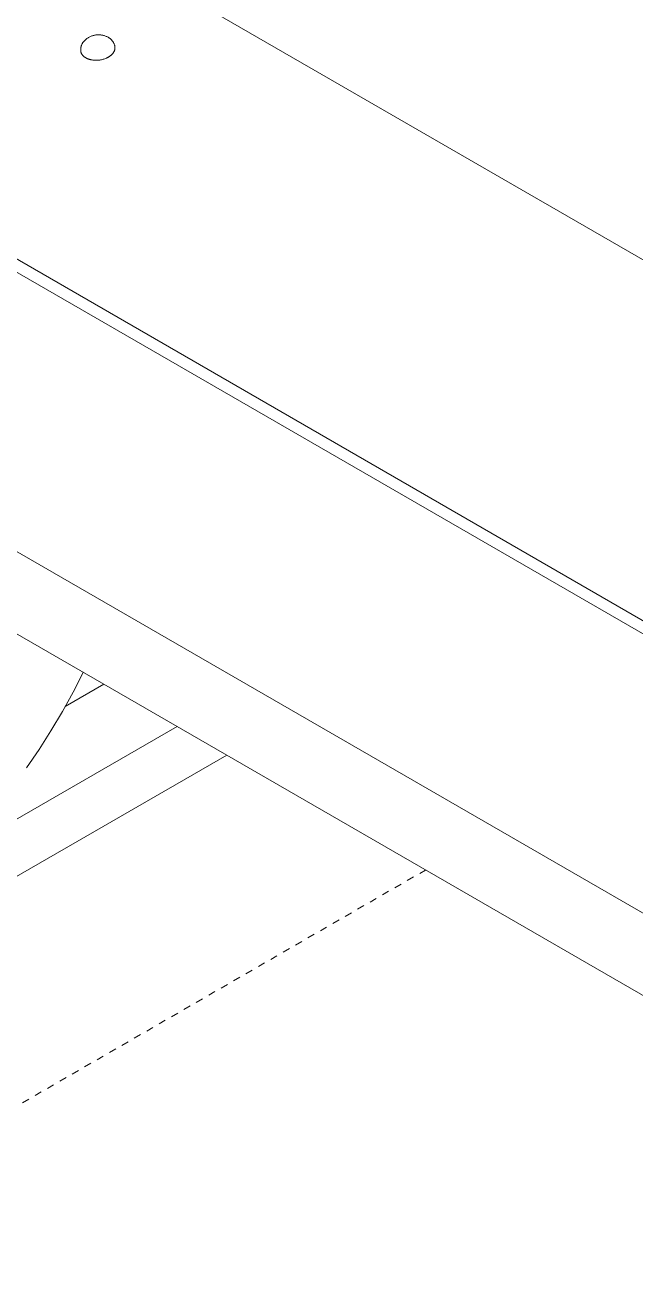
# Model space of a CAD drawing. Header units: inches. Extents: x -9 to 187, y -3 to 135.
# Drawn here: x 154.99 to 163.51, y 45.25 to 62.68 of the extents above; entities that cross this region are included whole.
import ezdxf

# ---------------------------------------------------------------- set-up
doc = ezdxf.new("R2010")
doc.units = ezdxf.units.IN
doc.linetypes.add('HIDDEN', pattern=[1.905, 1.27, -0.635])
doc.layers.add('ZANO_R', color=7, linetype='Continuous', lineweight=0)
doc.layers.add('ZANO_R_przerywana', color=250, linetype='HIDDEN', lineweight=0)

msp = doc.modelspace()

# ---------------------------------------------------------------- linework, layer by layer
at = {"layer": 'ZANO_R'}
for p, q in [((183.33136, 48.02287), (156.32257, 63.6164)), ((155.78903, 62.4136), (155.79191, 62.41953)), ((155.79191, 62.41953), (155.795, 62.42535)), ((155.795, 62.42535), (155.79828, 62.43106)), ((155.79828, 62.43106), (155.80175, 62.43665)), ((155.80175, 62.43665), (155.80542, 62.44212)), ((155.80542, 62.44212), (155.80927, 62.44747)), ((155.80927, 62.44747), (155.81331, 62.45267)), ((155.81331, 62.45267), (155.81752, 62.45774)), ((155.81752, 62.45774), (155.8219, 62.46266)), ((155.8219, 62.46266), (155.82645, 62.46742)), ((155.82645, 62.46742), (155.83116, 62.47202)), ((155.83116, 62.47202), (155.83603, 62.47646)), ((155.83603, 62.47646), (155.84104, 62.48073)), ((155.84104, 62.48073), (155.84621, 62.48482)), ((155.84621, 62.48482), (155.8515, 62.48873)), ((155.8515, 62.48873), (155.85693, 62.49246)), ((155.85693, 62.49246), (155.86501, 62.49799)), ((155.86501, 62.49799), (155.87328, 62.50324)), ((155.87328, 62.50324), (155.88172, 62.50819)), ((155.88172, 62.50819), (155.89033, 62.51285)), ((155.89033, 62.51285), (155.89909, 62.5172)), ((155.89909, 62.5172), (155.90801, 62.52125)), ((155.90801, 62.52125), (155.91706, 62.52498)), ((155.91706, 62.52498), (155.92623, 62.5284)), ((155.92623, 62.5284), (155.93551, 62.53149)), ((155.93551, 62.53149), (155.9449, 62.53427)), ((155.9449, 62.53427), (155.95438, 62.53671)), ((155.95438, 62.53671), (155.96394, 62.53882)), ((155.96394, 62.53882), (155.97356, 62.5406)), ((155.97356, 62.5406), (155.98324, 62.54204)), ((155.98324, 62.54204), (155.99297, 62.54315)), ((155.99297, 62.54315), (156.00273, 62.54391)), ((156.00273, 62.54391), (156.01251, 62.54434)), ((156.01251, 62.54434), (156.02229, 62.54442)), ((156.02229, 62.54442), (156.03208, 62.54417)), ((156.03208, 62.54417), (156.04185, 62.54357)), ((156.04185, 62.54357), (156.05159, 62.54264)), ((156.05159, 62.54264), (156.0613, 62.54136)), ((156.0613, 62.54136), (156.07095, 62.53975)), ((156.07095, 62.53975), (156.08055, 62.53781)), ((156.08055, 62.53781), (156.09006, 62.53553)), ((156.09006, 62.53553), (156.0995, 62.53293)), ((156.0995, 62.53293), (156.10884, 62.52999)), ((156.10884, 62.52999), (156.11807, 62.52673)), ((156.11807, 62.52673), (156.12718, 62.52316)), ((156.12718, 62.52316), (156.13616, 62.51927)), ((156.13616, 62.51927), (156.145, 62.51507)), ((156.145, 62.51507), (156.15369, 62.51056)), ((156.15369, 62.51056), (156.15926, 62.50746)), ((156.15926, 62.50746), (156.16472, 62.50417)), ((156.16472, 62.50417), (156.17006, 62.50069)), ((156.17006, 62.50069), (156.17528, 62.49703)), ((156.17528, 62.49703), (156.18037, 62.49319)), ((156.18037, 62.49319), (156.18532, 62.48918)), ((156.18532, 62.48918), (156.19013, 62.485)), ((156.19013, 62.485), (156.19479, 62.48065)), ((156.19479, 62.48065), (156.1993, 62.47615)), ((156.1993, 62.47615), (156.20365, 62.47149)), ((156.20365, 62.47149), (156.20783, 62.46668)), ((156.20783, 62.46668), (156.21185, 62.46173)), ((156.21185, 62.46173), (156.21569, 62.45665)), ((156.21569, 62.45665), (156.21935, 62.45143)), ((156.21935, 62.45143), (156.22283, 62.44609)), ((156.22283, 62.44609), (156.22613, 62.44063)), ((156.22613, 62.44063), (156.22923, 62.43507)), ((156.22923, 62.43507), (156.23214, 62.4294)), ((156.23214, 62.4294), (156.23485, 62.42363)), ((156.23485, 62.42363), (156.23735, 62.41777)), ((156.23735, 62.41777), (156.23966, 62.41182)), ((155.77121, 62.33057), (155.77124, 62.33716)), ((155.77141, 62.32399), (155.77121, 62.33057)), ((155.77124, 62.33716), (155.7715, 62.34374)), ((155.77183, 62.31742), (155.77141, 62.32399)), ((155.7715, 62.34374), (155.77199, 62.35031)), ((155.77206, 62.3156), (155.77183, 62.31742)), ((155.77199, 62.35031), (155.7727, 62.35686)), ((155.77233, 62.31379), (155.77206, 62.3156)), ((155.77263, 62.31199), (155.77233, 62.31379)), ((155.77297, 62.31019), (155.77263, 62.31199)), ((155.7727, 62.35686), (155.77363, 62.36338)), ((155.77333, 62.30839), (155.77297, 62.31019)), ((155.77373, 62.30661), (155.77333, 62.30839)), ((155.77363, 62.36338), (155.77479, 62.36986)), ((155.77416, 62.30483), (155.77373, 62.30661)), ((155.77463, 62.30306), (155.77416, 62.30483)), ((155.77512, 62.30129), (155.77463, 62.30306)), ((155.77479, 62.36986), (155.77618, 62.3763)), ((155.77565, 62.29953), (155.77512, 62.30129)), ((155.7762, 62.29779), (155.77565, 62.29953)), ((155.77618, 62.3763), (155.77778, 62.38269)), ((155.77679, 62.29605), (155.7762, 62.29779)), ((155.77807, 62.29259), (155.77679, 62.29605)), ((155.77778, 62.38269), (155.7796, 62.38902)), ((155.77946, 62.28918), (155.77807, 62.29259)), ((155.78097, 62.28581), (155.77946, 62.28918)), ((155.7796, 62.38902), (155.78164, 62.39528)), ((155.7826, 62.28248), (155.78097, 62.28581)), ((155.78164, 62.39528), (155.78389, 62.40147)), ((155.78435, 62.2792), (155.7826, 62.28248)), ((155.78389, 62.40147), (155.78636, 62.40758)), ((155.7862, 62.27596), (155.78435, 62.2792)), ((155.78817, 62.27277), (155.7862, 62.27596)), ((155.78636, 62.40758), (155.78903, 62.4136)), ((155.79024, 62.26964), (155.78817, 62.27277)), ((155.79242, 62.26656), (155.79024, 62.26964)), ((155.7947, 62.26353), (155.79242, 62.26656)), ((155.79707, 62.26056), (155.7947, 62.26353)), ((155.79954, 62.25765), (155.79707, 62.26056)), ((155.8021, 62.2548), (155.79954, 62.25765)), ((155.80474, 62.25201), (155.8021, 62.2548)), ((155.80747, 62.24928), (155.80474, 62.25201)), ((155.81028, 62.24662), (155.80747, 62.24928)), ((155.81316, 62.24402), (155.81028, 62.24662)), ((155.81611, 62.24148), (155.81316, 62.24402)), ((155.81914, 62.23901), (155.81611, 62.24148)), ((156.17269, 62.24264), (156.16868, 62.24)), ((156.17659, 62.24531), (156.17269, 62.24264)), ((156.18037, 62.24801), (156.17659, 62.24531)), ((156.1844, 62.251), (156.18037, 62.24801)), ((156.18836, 62.25408), (156.1844, 62.251)), ((156.19225, 62.25724), (156.18836, 62.25408)), ((156.19606, 62.26048), (156.19225, 62.25724)), ((156.1998, 62.26381), (156.19606, 62.26048)), ((156.20344, 62.26722), (156.1998, 62.26381)), ((156.20699, 62.27071), (156.20344, 62.26722)), ((156.21044, 62.27428), (156.20699, 62.27071)), ((156.21378, 62.27793), (156.21044, 62.27428)), ((156.21701, 62.28165), (156.21378, 62.27793)), ((156.22012, 62.28544), (156.21701, 62.28165)), ((156.2231, 62.28929), (156.22012, 62.28544)), ((156.22595, 62.29322), (156.2231, 62.28929)), ((156.22867, 62.2972), (156.22595, 62.29322)), ((156.23124, 62.30125), (156.22867, 62.2972)), ((156.23367, 62.30535), (156.23124, 62.30125)), ((156.23594, 62.3095), (156.23367, 62.30535)), ((156.23805, 62.3137), (156.23594, 62.3095)), ((156.23905, 62.31581), (156.23805, 62.3137)), ((156.24, 62.31794), (156.23905, 62.31581)), ((156.23966, 62.41182), (156.24175, 62.4058)), ((156.24091, 62.32008), (156.24, 62.31794)), ((156.24178, 62.32222), (156.24091, 62.32008)), ((156.24175, 62.4058), (156.24364, 62.39972)), ((156.24261, 62.32437), (156.24178, 62.32222)), ((156.2434, 62.32653), (156.24261, 62.32437)), ((156.24414, 62.3287), (156.2434, 62.32653)), ((156.24364, 62.39972), (156.24531, 62.39357)), ((156.24483, 62.33088), (156.24414, 62.3287)), ((156.24548, 62.33306), (156.24483, 62.33088)), ((156.24531, 62.39357), (156.24677, 62.38736)), ((156.24609, 62.33525), (156.24548, 62.33306)), ((156.24665, 62.33744), (156.24609, 62.33525)), ((156.24717, 62.33964), (156.24665, 62.33744)), ((156.24677, 62.38736), (156.24802, 62.38111)), ((156.24764, 62.34183), (156.24717, 62.33964)), ((156.24806, 62.34404), (156.24764, 62.34183)), ((156.24802, 62.38111), (156.24905, 62.37482)), ((156.24844, 62.34624), (156.24806, 62.34404)), ((156.24877, 62.34845), (156.24844, 62.34624)), ((156.24905, 62.35066), (156.24877, 62.34845)), ((156.24905, 62.37482), (156.24928, 62.37265)), ((156.24929, 62.35286), (156.24905, 62.35066)), ((156.24928, 62.37265), (156.24947, 62.37046)), ((156.24948, 62.35507), (156.24929, 62.35286)), ((156.24947, 62.37046), (156.24962, 62.36828)), ((156.24962, 62.35728), (156.24948, 62.35507)), ((156.24962, 62.36828), (156.24971, 62.36608)), ((156.24971, 62.35948), (156.24962, 62.35728)), ((156.24971, 62.36608), (156.24976, 62.36389)), ((156.24976, 62.36169), (156.24971, 62.35948)), ((156.24976, 62.36389), (156.24976, 62.36169)), ((155.82223, 62.2366), (155.81914, 62.23901)), ((155.82538, 62.23426), (155.82223, 62.2366)), ((155.82858, 62.23198), (155.82538, 62.23426)), ((155.83184, 62.22978), (155.82858, 62.23198)), ((155.83516, 62.22763), (155.83184, 62.22978)), ((155.83851, 62.22556), (155.83516, 62.22763)), ((155.84191, 62.22355), (155.83851, 62.22556)), ((155.84573, 62.2214), (155.84191, 62.22355)), ((155.84966, 62.2193), (155.84573, 62.2214)), ((155.8537, 62.21724), (155.84966, 62.2193)), ((155.85787, 62.21523), (155.8537, 62.21724)), ((155.86214, 62.21327), (155.85787, 62.21523)), ((155.86653, 62.21137), (155.86214, 62.21327)), ((155.87104, 62.20953), (155.86653, 62.21137)), ((155.87565, 62.20774), (155.87104, 62.20953)), ((155.88037, 62.20602), (155.87565, 62.20774)), ((155.88521, 62.20437), (155.88037, 62.20602)), ((155.89014, 62.20279), (155.88521, 62.20437)), ((155.89518, 62.20128), (155.89014, 62.20279)), ((155.90032, 62.19985), (155.89518, 62.20128)), ((155.90555, 62.1985), (155.90032, 62.19985)), ((155.91088, 62.19723), (155.90555, 62.1985)), ((155.9163, 62.19604), (155.91088, 62.19723)), ((155.9218, 62.19494), (155.9163, 62.19604)), ((155.92739, 62.19393), (155.9218, 62.19494)), ((155.93306, 62.19301), (155.92739, 62.19393)), ((155.93879, 62.19218), (155.93306, 62.19301)), ((155.9446, 62.19145), (155.93879, 62.19218)), ((155.95047, 62.19081), (155.9446, 62.19145)), ((155.96238, 62.18984), (155.95047, 62.19081)), ((155.97447, 62.18927), (155.96238, 62.18984)), ((155.98672, 62.18912), (155.97447, 62.18927)), ((155.99905, 62.18939), (155.98672, 62.18912)), ((156.01144, 62.19007), (155.99905, 62.18939)), ((156.02382, 62.19118), (156.01144, 62.19007)), ((156.03615, 62.19269), (156.02382, 62.19118)), ((156.04838, 62.19461), (156.03615, 62.19269)), ((156.06046, 62.19693), (156.04838, 62.19461)), ((156.07234, 62.19962), (156.06046, 62.19693)), ((156.08399, 62.20267), (156.07234, 62.19962)), ((156.09536, 62.20606), (156.08399, 62.20267)), ((156.10641, 62.20978), (156.09536, 62.20606)), ((156.11712, 62.21379), (156.10641, 62.20978)), ((156.12744, 62.21807), (156.11712, 62.21379)), ((156.13246, 62.2203), (156.12744, 62.21807)), ((156.13737, 62.22259), (156.13246, 62.2203)), ((156.14218, 62.22494), (156.13737, 62.22259)), ((156.14687, 62.22734), (156.14218, 62.22494)), ((156.15146, 62.22979), (156.14687, 62.22734)), ((156.15593, 62.23228), (156.15146, 62.22979)), ((156.1603, 62.23482), (156.15593, 62.23228)), ((156.16454, 62.23739), (156.1603, 62.23482)), ((156.16868, 62.24), (156.16454, 62.23739)), ((179.2883, 45.13753), (152.27951, 60.73106)), ((152.40621, 60.84104), (179.415, 45.24751)), ((148.39126, 59.07503), (175.40004, 43.4815)), ((148.21843, 58.02601), (175.22721, 42.43248)), ((155.80684, 53.64484), (155.66511, 53.36904)), ((155.66511, 53.36904), (155.51482, 53.09782)), ((155.55402, 53.16667), (156.09453, 53.47874)), ((155.51482, 53.09782), (155.35611, 52.83143)), ((153.43947, 50.7662), (157.11613, 52.88892)), ((155.35611, 52.83143), (155.18914, 52.57014)), ((154.71991, 50.70537), (157.80903, 52.48888)), ((155.18914, 52.57014), (155.01407, 52.31421))]:
    msp.add_line(p, q, dxfattribs=at)
at = {"layer": 'ZANO_R_przerywana', "ltscale": 0.05}
msp.add_line((148.55166, 43.93909), (160.58468, 50.88635), dxfattribs=at)

doc.saveas('drawing.dxf')
